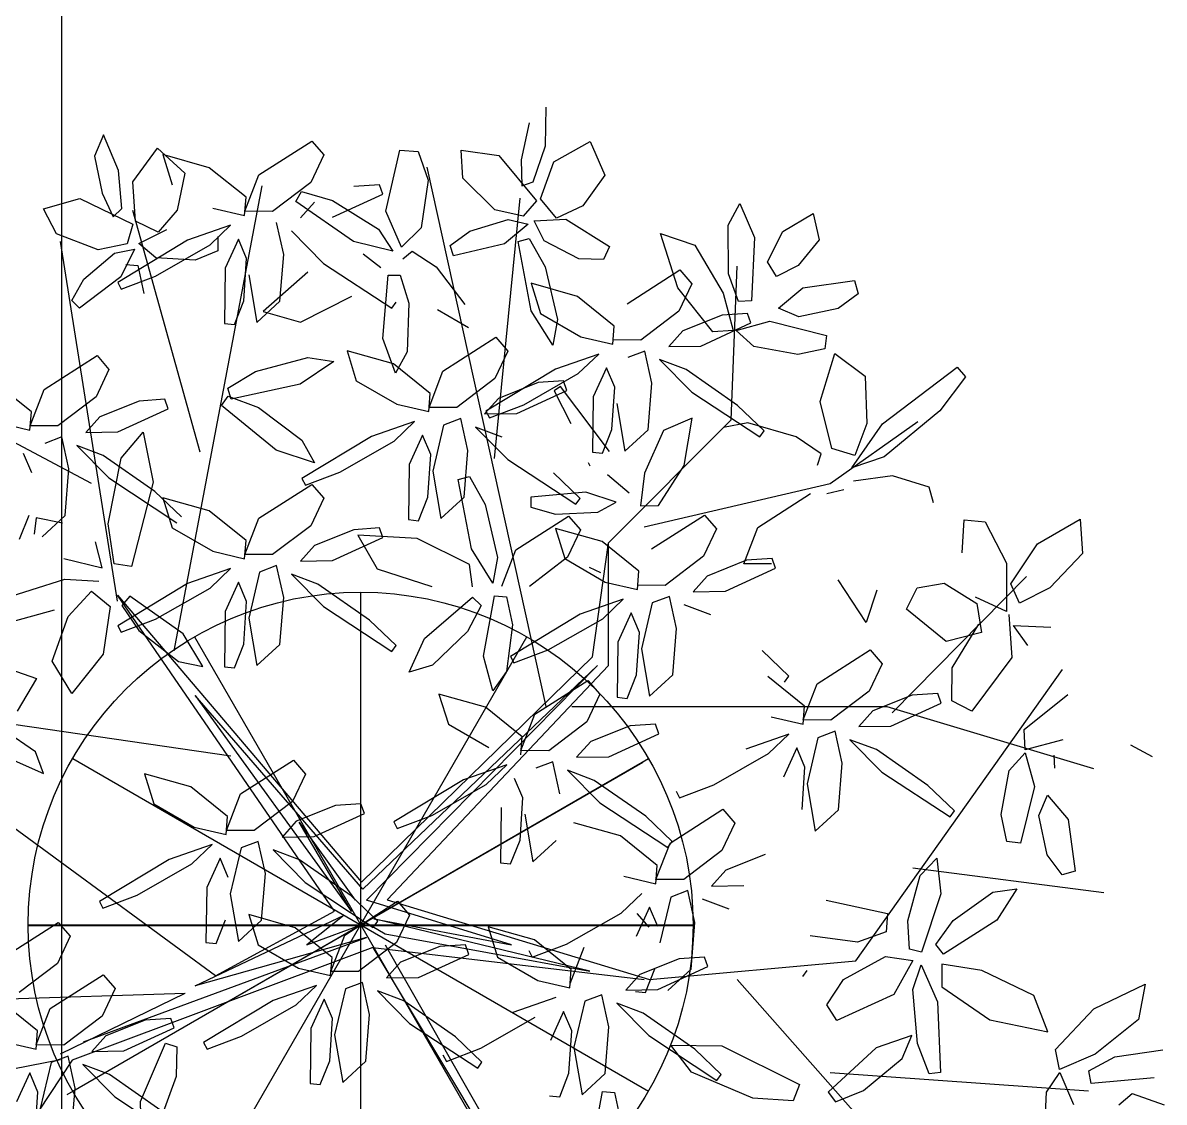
# Model space of a CAD drawing. Extents: x 8365 to 8547, y -347 to -272.
# Drawn here: x 8490.463 to 8491.492, y -317.444 to -316.47 of the extents above; entities that cross this region are included whole.
import ezdxf

# ---------------------------------------------------------------- set-up
doc = ezdxf.new("R2010")
doc.units = 0
doc.layers.get('0').update_dxf_attribs({"linetype": 'CONTINUOUS'})
doc.layers.add('1', color=7, linetype='CONTINUOUS')

msp = doc.modelspace()

# ---------------------------------------------------------------- linework, layer by layer
at = {"color": 62}
for p, q in [((8490.9341, -316.581), (8490.9349, -316.5462)), ((8490.9196, -316.5603), (8490.9124, -316.5937)), ((8490.7233, -316.5769), (8490.7341, -316.5893)), ((8490.923, -316.6136), (8490.9341, -316.581)), ((8490.9418, -316.5957), (8490.9746, -316.5771)), ((8490.9746, -316.5771), (8490.9878, -316.6075)), ((8490.7341, -316.5893), (8490.7224, -316.6141)), ((8490.7902, -316.6402), (8490.8029, -316.585)), ((8490.8029, -316.585), (8490.8193, -316.5863)), ((8490.8193, -316.5863), (8490.8284, -316.6122)), ((8490.8596, -316.6104), (8490.8581, -316.5851)), ((8490.8581, -316.5851), (8490.8921, -316.5898)), ((8490.8921, -316.5898), (8490.9261, -316.6306)), ((8490.9124, -316.5937), (8490.9128, -316.6173)), ((8490.9296, -316.629), (8490.9418, -316.5957)), ((8490.8284, -316.6122), (8490.8221, -316.655)), ((8490.8884, -316.6389), (8490.8596, -316.6104)), ((8490.9878, -316.6075), (8490.9678, -316.6352)), ((8490.714, -316.6223), (8490.742, -316.6304)), ((8490.7843, -316.6162), (8490.7614, -316.6177)), ((8490.7874, -316.6248), (8490.7843, -316.6162)), ((8490.9128, -316.6173), (8490.923, -316.6136)), ((8490.761, -316.6675), (8490.7088, -316.6312)), ((8490.742, -316.6304), (8490.7834, -316.6564)), ((8490.7421, -316.6456), (8490.7874, -316.6248)), ((8490.9261, -316.6306), (8490.9142, -316.6446)), ((8490.9441, -316.6465), (8490.9296, -316.629)), ((8490.8042, -316.6724), (8490.7902, -316.6402)), ((8490.9142, -316.6446), (8490.8884, -316.6389)), ((8490.9678, -316.6352), (8490.9441, -316.6465)), ((8491.099, -316.6527), (8491.1096, -316.633)), ((8491.1096, -316.633), (8491.1229, -316.6638)), ((8491.1484, -316.6585), (8491.1756, -316.6421)), ((8491.1756, -316.6421), (8491.1811, -316.6659)), ((8490.8658, -316.658), (8490.9005, -316.6477)), ((8490.9185, -316.6519), (8490.8972, -316.6696)), ((8490.9005, -316.6477), (8490.9185, -316.6519)), ((8490.9241, -316.6488), (8490.9525, -316.6474)), ((8490.9329, -316.6668), (8490.9241, -316.6488)), ((8490.9525, -316.6474), (8490.9919, -316.6719)), ((8491.0994, -316.6966), (8491.099, -316.6527)), ((8490.705, -316.6579), (8490.734, -316.6872)), ((8490.7834, -316.6564), (8490.7965, -316.676)), ((8490.8221, -316.655), (8490.8042, -316.6724)), ((8490.8481, -316.6711), (8490.8658, -316.658)), ((8491.0537, -316.7093), (8491.0381, -316.6603)), ((8491.0381, -316.6603), (8491.069, -316.6708)), ((8491.1229, -316.6638), (8491.1201, -316.721)), ((8491.1344, -316.6857), (8491.1484, -316.6585)), ((8490.7965, -316.676), (8490.761, -316.6675)), ((8490.8513, -316.6803), (8490.8481, -316.6711)), ((8490.8972, -316.6696), (8490.8513, -316.6803)), ((8490.9095, -316.6675), (8490.9195, -316.6647)), ((8490.9214, -316.7299), (8490.9095, -316.6675)), ((8490.9195, -316.6647), (8490.9338, -316.6902)), ((8490.9644, -316.6832), (8490.9329, -316.6668)), ((8490.9919, -316.6719), (8490.9866, -316.6836)), ((8491.069, -316.6708), (8491.0945, -316.7139)), ((8491.1811, -316.6659), (8491.1621, -316.689)), ((8490.7857, -316.6913), (8490.7696, -316.6788)), ((8490.8056, -316.6832), (8490.814, -316.6761)), ((8490.814, -316.6761), (8490.8355, -316.6903)), ((8490.9866, -316.6836), (8490.9644, -316.6832)), ((8490.734, -316.6872), (8490.7954, -316.7276)), ((8490.8355, -316.6903), (8490.8613, -316.7241)), ((8490.9338, -316.6902), (8490.9451, -316.7377)), ((8491.0078, -316.7235), (8491.0555, -316.693)), ((8491.0555, -316.693), (8491.0663, -316.7055)), ((8491.1427, -316.699), (8491.1344, -316.6857)), ((8491.1621, -316.689), (8491.1427, -316.699)), ((8490.7874, -316.7548), (8490.7922, -316.6978)), ((8490.7922, -316.6978), (8490.8032, -316.6977)), ((8490.8032, -316.6977), (8490.8109, -316.7231)), ((8491.1085, -316.7216), (8491.0994, -316.6966)), ((8491.1663, -316.7091), (8491.2131, -316.7027)), ((8491.2131, -316.7027), (8491.2163, -316.7145)), ((8490.963, -316.717), (8490.9212, -316.7051)), ((8490.9212, -316.7051), (8490.9296, -316.7323)), ((8491.0663, -316.7055), (8491.0546, -316.7302)), ((8491.1445, -316.7276), (8491.1663, -316.7091)), ((8491.2163, -316.7145), (8491.1982, -316.7279)), ((8490.7131, -316.7401), (8490.7594, -316.7166)), ((8490.7954, -316.7276), (8490.7994, -316.7222)), ((8490.8109, -316.7231), (8490.8095, -316.767)), ((8491.1201, -316.721), (8491.1085, -316.7216)), ((8490.8647, -316.7454), (8490.8367, -316.729)), ((8490.9407, -316.7609), (8490.9214, -316.7299)), ((8490.9296, -316.7323), (8490.9661, -316.7534)), ((8490.9451, -316.7377), (8490.9407, -316.7609)), ((8490.7988, -316.7862), (8490.7874, -316.7548)), ((8490.8417, -316.7843), (8490.8894, -316.7538)), ((8490.8894, -316.7538), (8490.9002, -316.7663)), ((8490.7969, -316.7778), (8490.7551, -316.7659)), ((8490.7551, -316.7659), (8490.7635, -316.7931)), ((8490.9002, -316.7663), (8490.8885, -316.7911)), ((8490.7432, -316.7758), (8490.7127, -316.796)), ((8490.7198, -316.7721), (8490.7432, -316.7758)), ((8490.8095, -316.767), (8490.7988, -316.7862)), ((8490.9822, -316.7689), (8490.9433, -316.7825)), ((8490.9638, -316.7866), (8490.9822, -316.7689)), ((8490.8302, -316.8045), (8490.7969, -316.7778)), ((8490.8291, -316.8171), (8490.8417, -316.7843)), ((8490.9433, -316.7825), (8490.8804, -316.8205)), ((8490.9146, -316.8147), (8490.9638, -316.7866)), ((8490.7635, -316.7931), (8490.8, -316.8142)), ((8490.8885, -316.7911), (8490.8541, -316.8172)), ((8490.9275, -316.7947), (8490.8919, -316.8089)), ((8490.9504, -316.7931), (8490.9275, -316.7947)), ((8490.9535, -316.8018), (8490.9504, -316.7931)), ((8490.8288, -316.8209), (8490.8302, -316.8045)), ((8490.9082, -316.8226), (8490.9535, -316.8018)), ((8490.9476, -316.7983), (8490.9421, -316.8021)), ((8490.9421, -316.8021), (8490.9571, -316.8317)), ((8490.9773, -316.8076), (8490.9766, -316.8575)), ((8490.8, -316.8142), (8490.8288, -316.8209)), ((8490.8541, -316.8172), (8490.8291, -316.8171)), ((8490.8919, -316.8089), (8490.8793, -316.823)), ((8490.8836, -316.8264), (8490.9146, -316.8147)), ((8490.8577, -316.8271), (8490.8423, -316.833)), ((8490.8641, -316.856), (8490.8577, -316.8271)), ((8490.8793, -316.823), (8490.9082, -316.8226)), ((8490.8804, -316.8205), (8490.8836, -316.8264)), ((8490.8161, -316.8297), (8490.7772, -316.8433)), ((8490.7977, -316.8474), (8490.8161, -316.8297)), ((8490.8423, -316.833), (8490.8325, -316.8745)), ((8490.895, -316.8438), (8490.8711, -316.8348)), ((8490.8711, -316.8348), (8490.9001, -316.8641)), ((8490.7772, -316.8433), (8490.7143, -316.8813)), ((8490.7485, -316.8755), (8490.7977, -316.8474)), ((8490.8232, -316.8421), (8490.8112, -316.8685)), ((8490.8306, -316.8596), (8490.8232, -316.8421)), ((8490.8607, -316.898), (8490.8641, -316.856)), ((8490.9766, -316.8575), (8490.9857, -316.8584)), ((8490.8112, -316.8685), (8490.8105, -316.9183)), ((8490.8281, -316.8979), (8490.8306, -316.8596)), ((8490.9001, -316.8641), (8490.9615, -316.9045)), ((8490.7175, -316.8872), (8490.7485, -316.8755)), ((8490.8325, -316.8745), (8490.8398, -316.9173)), ((8490.8555, -316.8822), (8490.8655, -316.8794)), ((8490.8655, -316.8794), (8490.8797, -316.9048)), ((8490.9655, -316.8991), (8490.9415, -316.8762)), ((8490.7233, -316.8865), (8490.7341, -316.899)), ((8490.8673, -316.9446), (8490.8555, -316.8822)), ((8490.7341, -316.899), (8490.7224, -316.9238)), ((8490.8196, -316.9193), (8490.8281, -316.8979)), ((8490.8398, -316.9173), (8490.8607, -316.898)), ((8490.9707, -316.8934), (8490.921, -316.8979)), ((8490.921, -316.8979), (8490.921, -316.9071)), ((8490.9615, -316.9045), (8490.9655, -316.8991)), ((8490.8797, -316.9048), (8490.891, -316.9524)), ((8490.921, -316.9071), (8490.9432, -316.9133)), ((8490.8105, -316.9183), (8490.8196, -316.9193)), ((8490.9073, -316.9456), (8490.955, -316.9151)), ((8490.9432, -316.9133), (8490.9815, -316.9117)), ((8490.955, -316.9151), (8490.9658, -316.9276)), ((8490.7614, -316.9274), (8490.7258, -316.9416)), ((8490.7843, -316.9258), (8490.7614, -316.9274)), ((8490.7874, -316.9345), (8490.7843, -316.9258)), ((8490.9852, -316.9381), (8490.9433, -316.9263)), ((8490.9433, -316.9263), (8490.9518, -316.9535)), ((8490.9658, -316.9276), (8490.9541, -316.9523)), ((8490.7421, -316.9553), (8490.7874, -316.9345)), ((8490.8184, -316.9354), (8490.7649, -316.9323)), ((8490.7649, -316.9323), (8490.7822, -316.9628)), ((8490.8655, -316.9587), (8490.8184, -316.9354)), ((8490.8867, -316.9756), (8490.8673, -316.9446)), ((8490.8947, -316.9783), (8490.9073, -316.9456)), ((8490.7132, -316.9558), (8490.7421, -316.9553)), ((8490.8682, -316.9789), (8490.8655, -316.9587)), ((8490.891, -316.9524), (8490.8867, -316.9756)), ((8490.9541, -316.9523), (8490.9197, -316.9785)), ((8490.7822, -316.9628), (8490.8317, -316.9785)), ((8490.8249, -317.0254), (8490.8683, -316.9881)), ((8490.8683, -316.9881), (8490.8762, -316.9957)), ((8490.8782, -317.0415), (8490.8881, -316.987)), ((8490.8881, -316.987), (8490.8991, -316.9879)), ((8490.8991, -316.9879), (8490.9044, -317.0131)), ((8490.6451, -317.0012), (8490.6444, -317.051)), ((8490.734, -316.9968), (8490.7954, -317.0372)), ((8490.8762, -316.9957), (8490.8639, -317.0192)), ((8490.9655, -317.0036), (8490.9025, -317.0417)), ((8490.6664, -317.0072), (8490.6737, -317.05)), ((8490.9044, -317.0131), (8490.8991, -317.0553)), ((8490.9367, -317.0358), (8490.986, -317.0078)), ((8490.8639, -317.0192), (8490.8322, -317.0496)), ((8490.6535, -317.052), (8490.662, -317.0306)), ((8490.6737, -317.05), (8490.6946, -317.0308)), ((8490.7954, -317.0372), (8490.7994, -317.0318)), ((8490.8111, -317.0558), (8490.8249, -317.0254)), ((8490.8867, -317.0728), (8490.8782, -317.0415)), ((8490.9025, -317.0417), (8490.9057, -317.0476)), ((8490.9057, -317.0476), (8490.9367, -317.0358)), ((8490.6444, -317.051), (8490.6535, -317.052)), ((8490.8322, -317.0496), (8490.8111, -317.0558)), ((8490.8991, -317.0553), (8490.8867, -317.0728)), ((8490.9247, -317.0939), (8490.9725, -317.0634)), ((8490.9725, -317.0634), (8490.9833, -317.0759)), ((8490.88, -317.0874), (8490.8381, -317.0756)), ((8490.8381, -317.0756), (8490.8466, -317.1028)), ((8490.9833, -317.0759), (8490.9716, -317.1007)), ((8490.9132, -317.1141), (8490.88, -317.0874)), ((8490.9121, -317.1267), (8490.9247, -317.0939)), ((8490.8466, -317.1028), (8490.883, -317.1239)), ((8490.9716, -317.1007), (8490.9371, -317.1269)), ((8490.9119, -317.1306), (8490.9132, -317.1141)), ((8490.9371, -317.1269), (8490.9121, -317.1267)), ((8490.975, -317.1185), (8490.9623, -317.1327)), ((8490.659, -317.1658), (8490.7067, -317.1353)), ((8490.7067, -317.1353), (8490.7175, -317.1478)), ((8490.9408, -317.1368), (8490.9254, -317.1426)), ((8490.9471, -317.1657), (8490.9408, -317.1368)), ((8490.7175, -317.1478), (8490.7058, -317.1726)), ((8490.8992, -317.1394), (8490.8603, -317.1529)), ((8490.8808, -317.1571), (8490.8992, -317.1394)), ((8490.9781, -317.1535), (8490.9542, -317.1444)), ((8490.9542, -317.1444), (8490.9832, -317.1737)), ((8490.8603, -317.1529), (8490.7973, -317.191)), ((8490.8315, -317.1851), (8490.8808, -317.1571)), ((8490.9137, -317.1693), (8490.9063, -317.1518)), ((8490.6474, -317.186), (8490.6142, -317.1593)), ((8490.6464, -317.1986), (8490.659, -317.1658)), ((8490.7058, -317.1726), (8490.6714, -317.1988)), ((8490.7448, -317.1762), (8490.7092, -317.1904)), ((8490.7677, -317.1746), (8490.7448, -317.1762)), ((8490.7708, -317.1833), (8490.7677, -317.1746)), ((8490.6461, -317.2024), (8490.6474, -317.186)), ((8490.7255, -317.2041), (8490.7708, -317.1833)), ((8490.8005, -317.1969), (8490.8315, -317.1851)), ((8490.6173, -317.1957), (8490.6461, -317.2024)), ((8490.6714, -317.1988), (8490.6464, -317.1986)), ((8490.7092, -317.1904), (8490.6965, -317.2046)), ((8490.7973, -317.191), (8490.8005, -317.1969)), ((8490.675, -317.2086), (8490.6596, -317.2145)), ((8490.6814, -317.2376), (8490.675, -317.2086)), ((8490.6965, -317.2046), (8490.7255, -317.2041)), ((8490.6334, -317.2113), (8490.5945, -317.2248)), ((8490.615, -317.2289), (8490.6334, -317.2113)), ((8490.6596, -317.2145), (8490.6498, -317.256)), ((8490.7123, -317.2253), (8490.6884, -317.2163)), ((8490.6884, -317.2163), (8490.7174, -317.2456)), ((8490.6405, -317.2236), (8490.6285, -317.25)), ((8490.6479, -317.2412), (8490.6405, -317.2236)), ((8490.7588, -317.2577), (8490.7123, -317.2253)), ((8490.678, -317.2796), (8490.6814, -317.2376)), ((8490.6285, -317.25), (8490.6278, -317.2998)), ((8490.7174, -317.2456), (8490.7788, -317.2861)), ((8490.6498, -317.256), (8490.6571, -317.2989)), ((8490.7828, -317.2806), (8490.7588, -317.2577)), ((8490.7531, -317.293), (8490.8008, -317.2625)), ((8490.8008, -317.2625), (8490.8116, -317.275)), ((8490.6369, -317.3008), (8490.6454, -317.2794)), ((8490.6571, -317.2989), (8490.678, -317.2796)), ((8490.7083, -317.2865), (8490.6665, -317.2746)), ((8490.6665, -317.2746), (8490.6749, -317.3018)), ((8490.7788, -317.2861), (8490.7828, -317.2806)), ((8490.8116, -317.275), (8490.7999, -317.2997)), ((8490.7416, -317.3132), (8490.7083, -317.2865)), ((8490.6278, -317.2998), (8490.6369, -317.3008)), ((8490.6749, -317.3018), (8490.7114, -317.3229)), ((8490.7405, -317.3258), (8490.7531, -317.293)), ((8490.7999, -317.2997), (8490.7655, -317.3259)), ((8490.8619, -317.3018), (8490.8389, -317.3034)), ((8490.8649, -317.3105), (8490.8619, -317.3018)), ((8490.8389, -317.3034), (8490.8033, -317.3176)), ((8490.8196, -317.3313), (8490.8649, -317.3105)), ((8490.7114, -317.3229), (8490.7402, -317.3296)), ((8490.7402, -317.3296), (8490.7416, -317.3132)), ((8490.8033, -317.3176), (8490.7907, -317.3317)), ((8490.535, -317.3289), (8490.5458, -317.3413)), ((8490.7655, -317.3259), (8490.7405, -317.3258)), ((8490.7907, -317.3317), (8490.8196, -317.3313)), ((8490.5458, -317.3413), (8490.5342, -317.3661)), ((8490.7275, -317.3384), (8490.6886, -317.352)), ((8490.7091, -317.3561), (8490.7275, -317.3384)), ((8490.7537, -317.3417), (8490.7439, -317.3832)), ((8490.7691, -317.3358), (8490.7537, -317.3417)), ((8490.7755, -317.3647), (8490.7691, -317.3358)), ((8490.8064, -317.3525), (8490.7826, -317.3435)), ((8490.7826, -317.3435), (8490.8115, -317.3728)), ((8490.6886, -317.352), (8490.6257, -317.39)), ((8490.7346, -317.3508), (8490.7226, -317.3772)), ((8490.742, -317.3683), (8490.7346, -317.3508)), ((8490.853, -317.3849), (8490.8064, -317.3525)), ((8490.6599, -317.3842), (8490.7091, -317.3561)), ((8490.5731, -317.3697), (8490.5375, -317.3839)), ((8490.5961, -317.3682), (8490.5731, -317.3697)), ((8490.5991, -317.3768), (8490.5961, -317.3682)), ((8490.7395, -317.4065), (8490.742, -317.3683)), ((8490.7721, -317.4067), (8490.7755, -317.3647)), ((8490.5538, -317.3976), (8490.5991, -317.3768)), ((8490.6289, -317.3959), (8490.6599, -317.3842)), ((8490.7226, -317.3772), (8490.7219, -317.427)), ((8490.7439, -317.3832), (8490.7512, -317.426)), ((8490.5687, -317.4432), (8490.5912, -317.3906)), ((8490.5912, -317.3906), (8490.6016, -317.394)), ((8490.6016, -317.394), (8490.6009, -317.4205)), ((8490.6257, -317.39), (8490.6289, -317.3959)), ((8490.5249, -317.3981), (8490.5538, -317.3976)), ((8490.8416, -317.4011), (8490.8448, -317.407)), ((8490.5168, -317.4098), (8490.5457, -317.4391)), ((8490.731, -317.428), (8490.7395, -317.4065)), ((8490.7512, -317.426), (8490.7721, -317.4067)), ((8490.5872, -317.4512), (8490.5407, -317.4189)), ((8490.6009, -317.4205), (8490.5858, -317.4617)), ((8490.7219, -317.427), (8490.731, -317.428)), ((8490.5457, -317.4391), (8490.6072, -317.4796)), ((8490.5696, -317.4766), (8490.5687, -317.4432))]:
    msp.add_line(p, q, dxfattribs=at)
at = {"color": 60}
for p, q in [((8490.5354, -316.5712), (8490.5272, -316.5903)), ((8490.5489, -316.6033), (8490.5354, -316.5712)), ((8490.6756, -316.6074), (8490.7233, -316.5769)), ((8490.5272, -316.5903), (8490.5342, -316.6237)), ((8490.5618, -316.6136), (8490.5842, -316.5833)), ((8490.5842, -316.5833), (8490.6086, -316.6057)), ((8490.6308, -316.6009), (8490.589, -316.589)), ((8490.589, -316.589), (8490.5974, -316.6162)), ((8490.6641, -316.6275), (8490.6308, -316.6009)), ((8490.552, -316.6376), (8490.5489, -316.6033)), ((8490.6086, -316.6057), (8490.6017, -316.6391)), ((8490.663, -316.6401), (8490.6756, -316.6074)), ((8490.5642, -316.649), (8490.5618, -316.6136)), ((8490.7224, -316.6141), (8490.688, -316.6403)), ((8490.7088, -316.6312), (8490.714, -316.6223)), ((8490.4811, -316.6379), (8490.514, -316.6285)), ((8490.514, -316.6285), (8490.5617, -316.6519)), ((8490.5342, -316.6237), (8490.5442, -316.6451)), ((8490.6627, -316.644), (8490.6641, -316.6275)), ((8490.7258, -316.6319), (8490.7132, -316.6461)), ((8490.4928, -316.6605), (8490.4811, -316.6379)), ((8490.5442, -316.6451), (8490.552, -316.6376)), ((8490.6017, -316.6391), (8490.5846, -316.6591)), ((8490.6339, -316.6373), (8490.6627, -316.644)), ((8490.688, -316.6403), (8490.663, -316.6401)), ((8490.5617, -316.6519), (8490.5566, -316.6695)), ((8490.5846, -316.6591), (8490.5642, -316.649)), ((8490.65, -316.6528), (8490.6111, -316.6663)), ((8490.6316, -316.6705), (8490.65, -316.6528)), ((8490.698, -316.6791), (8490.6916, -316.6502)), ((8490.5306, -316.6748), (8490.4928, -316.6605)), ((8490.5672, -316.6693), (8490.5926, -316.6565)), ((8490.6386, -316.6629), (8490.6386, -316.6757)), ((8490.5566, -316.6695), (8490.5306, -316.6748)), ((8490.6111, -316.6663), (8490.5482, -316.7044)), ((8490.5826, -316.6822), (8490.5672, -316.6693)), ((8490.5824, -316.6986), (8490.6316, -316.6705)), ((8490.6571, -316.6652), (8490.6451, -316.6915)), ((8490.6645, -316.6827), (8490.6571, -316.6652)), ((8490.5177, -316.7014), (8490.5452, -316.678)), ((8490.5452, -316.678), (8490.5634, -316.6744)), ((8490.5634, -316.6744), (8490.5511, -316.6992)), ((8490.618, -316.6843), (8490.5826, -316.6822)), ((8490.6386, -316.6757), (8490.618, -316.6843)), ((8490.662, -316.7209), (8490.6645, -316.6827)), ((8490.6946, -316.7211), (8490.698, -316.6791)), ((8490.5554, -316.6882), (8490.5664, -316.6891)), ((8490.5664, -316.6891), (8490.5718, -316.7142)), ((8490.6451, -316.6915), (8490.6444, -316.7414)), ((8490.5069, -316.7205), (8490.5177, -316.7014)), ((8490.5511, -316.6992), (8490.5136, -316.7277)), ((8490.5482, -316.7044), (8490.5514, -316.7103)), ((8490.5514, -316.7103), (8490.5824, -316.6986)), ((8490.6664, -316.6976), (8490.6737, -316.7404)), ((8490.7196, -316.6952), (8490.6793, -316.7305)), ((8490.5136, -316.7277), (8490.5069, -316.7205)), ((8490.6535, -316.7423), (8490.662, -316.7209)), ((8490.6737, -316.7404), (8490.6946, -316.7211)), ((8490.6793, -316.7305), (8490.7131, -316.7401)), ((8490.6444, -316.7414), (8490.6535, -316.7423)), ((8490.4818, -316.8009), (8490.5295, -316.7704)), ((8490.5295, -316.7704), (8490.5403, -316.7829)), ((8490.6726, -316.7847), (8490.7198, -316.7721)), ((8490.5403, -316.7829), (8490.5286, -316.8076)), ((8490.6476, -316.7997), (8490.6726, -316.7847)), ((8490.4703, -316.8211), (8490.437, -316.7944)), ((8490.7127, -316.796), (8490.6506, -316.8096)), ((8490.4692, -316.8336), (8490.4818, -316.8009)), ((8490.5286, -316.8076), (8490.4942, -316.8338)), ((8490.6419, -316.8154), (8490.6478, -316.8068)), ((8490.6506, -316.8096), (8490.6476, -316.7997)), ((8490.6478, -316.8068), (8490.6751, -316.8172)), ((8490.5676, -316.8113), (8490.532, -316.8255)), ((8490.5906, -316.8097), (8490.5676, -316.8113)), ((8490.5936, -316.8184), (8490.5906, -316.8097)), ((8490.6911, -316.8557), (8490.6419, -316.8154)), ((8490.6751, -316.8172), (8490.7142, -316.8465)), ((8490.4689, -316.8375), (8490.4703, -316.8211)), ((8490.532, -316.8255), (8490.5194, -316.8396)), ((8490.5483, -316.8392), (8490.5936, -316.8184)), ((8490.4401, -316.8308), (8490.4689, -316.8375)), ((8490.4942, -316.8338), (8490.4692, -316.8336)), ((8490.4978, -316.8437), (8490.4824, -316.8496)), ((8490.5042, -316.8726), (8490.4978, -316.8437)), ((8490.5194, -316.8396), (8490.5483, -316.8392)), ((8490.5514, -316.8629), (8490.5711, -316.8395)), ((8490.5711, -316.8395), (8490.5803, -316.8846)), ((8490.7142, -316.8465), (8490.7258, -316.8671)), ((8490.4707, -316.8762), (8490.4633, -316.8587)), ((8490.5351, -316.8604), (8490.5113, -316.8514)), ((8490.5113, -316.8514), (8490.5402, -316.8807)), ((8490.7258, -316.8671), (8490.6911, -316.8557)), ((8490.5817, -316.8928), (8490.5351, -316.8604)), ((8490.5397, -316.922), (8490.5514, -316.8629)), ((8490.9727, -316.8669), (8490.9743, -316.8699)), ((8490.5008, -316.9146), (8490.5042, -316.8726)), ((8490.5402, -316.8807), (8490.6016, -316.9211)), ((8490.5803, -316.8846), (8490.5607, -316.9605)), ((8490.6756, -316.917), (8490.7233, -316.8865)), ((8490.7143, -316.8813), (8490.7175, -316.8872)), ((8490.6056, -316.9157), (8490.5817, -316.8928)), ((8490.6308, -316.9105), (8490.589, -316.8987)), ((8490.589, -316.8987), (8490.5974, -316.9258)), ((8490.6641, -316.9372), (8490.6308, -316.9105)), ((8490.4597, -316.9358), (8490.4682, -316.9144)), ((8490.4746, -316.9168), (8490.4729, -316.9313)), ((8490.4984, -316.9214), (8490.4746, -316.9168)), ((8490.4799, -316.9339), (8490.5008, -316.9146)), ((8490.663, -316.9498), (8490.6756, -316.917)), ((8490.545, -316.9581), (8490.5397, -316.922)), ((8490.5974, -316.9258), (8490.6339, -316.9469)), ((8490.7224, -316.9238), (8490.688, -316.9499)), ((8490.5342, -316.9619), (8490.5281, -316.9384)), ((8490.6627, -316.9536), (8490.6641, -316.9372)), ((8490.7258, -316.9416), (8490.7132, -316.9558)), ((8490.6339, -316.9469), (8490.6627, -316.9536)), ((8490.688, -316.9499), (8490.663, -316.9498)), ((8490.4997, -316.9534), (8490.5342, -316.9619)), ((8490.5607, -316.9605), (8490.545, -316.9581)), ((8490.65, -316.9624), (8490.6111, -316.976)), ((8490.6316, -316.9801), (8490.65, -316.9624)), ((8490.6916, -316.9598), (8490.6762, -316.9657)), ((8490.698, -316.9887), (8490.6916, -316.9598)), ((8490.984, -316.9664), (8490.9739, -316.9615)), ((8490.4382, -316.9917), (8490.5004, -316.9721)), ((8490.5004, -316.9721), (8490.531, -316.9737)), ((8490.6762, -316.9657), (8490.6664, -317.0072)), ((8490.7289, -316.9765), (8490.705, -316.9675)), ((8490.705, -316.9675), (8490.734, -316.9968)), ((8490.5036, -317.0058), (8490.5245, -316.9828)), ((8490.5245, -316.9828), (8490.5414, -316.9966)), ((8490.6111, -316.976), (8490.5482, -317.014)), ((8490.5824, -317.0082), (8490.6316, -316.9801)), ((8490.6571, -316.9748), (8490.6451, -317.0012)), ((8490.6645, -316.9923), (8490.6571, -316.9748)), ((8490.7754, -317.0089), (8490.7289, -316.9765)), ((8490.559, -316.9873), (8490.5519, -316.9957)), ((8490.6073, -317.0212), (8490.559, -316.9873)), ((8490.662, -317.0306), (8490.6645, -316.9923)), ((8490.6946, -317.0308), (8490.698, -316.9887)), ((8490.4907, -317), (8490.409, -317.0225)), ((8490.5414, -316.9966), (8490.5352, -317.0398)), ((8490.5519, -316.9957), (8490.5672, -317.0183)), ((8490.489, -317.046), (8490.5036, -317.0058)), ((8490.5514, -317.0199), (8490.5824, -317.0082)), ((8490.7994, -317.0318), (8490.7754, -317.0089)), ((8490.5482, -317.014), (8490.5514, -317.0199)), ((8490.5672, -317.0183), (8490.6029, -317.0463)), ((8490.625, -317.0507), (8490.6073, -317.0212)), ((8490.5352, -317.0398), (8490.5068, -317.075)), ((8490.4508, -317.0533), (8490.4748, -317.0616)), ((8490.5068, -317.075), (8490.489, -317.046)), ((8490.6029, -317.0463), (8490.625, -317.0507)), ((8490.4748, -317.0616), (8490.4574, -317.0911)), ((8490.4741, -317.1279), (8490.446, -317.1084)), ((8490.4494, -317.1333), (8490.4813, -317.1474)), ((8490.4813, -317.1474), (8490.4741, -317.1279)), ((8490.6142, -317.1593), (8490.5724, -317.1475)), ((8490.5724, -317.1475), (8490.5808, -317.1746)), ((8490.5808, -317.1746), (8490.6173, -317.1957)), ((8490.5945, -317.2248), (8490.5316, -317.2629)), ((8490.5658, -317.257), (8490.615, -317.2289)), ((8490.5348, -317.2688), (8490.5658, -317.257)), ((8490.5316, -317.2629), (8490.5348, -317.2688)), ((8490.4468, -317.3121), (8490.4945, -317.2816)), ((8490.4945, -317.2816), (8490.5053, -317.2941)), ((8490.5053, -317.2941), (8490.4937, -317.3188)), ((8490.4937, -317.3188), (8490.4592, -317.345)), ((8490.4873, -317.3593), (8490.535, -317.3289)), ((8490.4758, -317.3795), (8490.4426, -317.3528)), ((8490.4747, -317.3921), (8490.4873, -317.3593)), ((8490.5342, -317.3661), (8490.4997, -317.3923)), ((8490.4745, -317.396), (8490.4758, -317.3795)), ((8490.5375, -317.3839), (8490.5249, -317.3981)), ((8490.4456, -317.3893), (8490.4745, -317.396)), ((8490.4997, -317.3923), (8490.4747, -317.3921)), ((8490.5034, -317.4022), (8490.488, -317.408)), ((8490.5097, -317.4311), (8490.5034, -317.4022)), ((8490.488, -317.408), (8490.4782, -317.4495)), ((8490.5407, -317.4189), (8490.5168, -317.4098)), ((8490.4689, -317.4172), (8490.4569, -317.4435)), ((8490.4762, -317.4347), (8490.4689, -317.4172)), ((8490.4737, -317.4729), (8490.4762, -317.4347)), ((8490.5064, -317.4731), (8490.5097, -317.4311))]:
    msp.add_line(p, q, dxfattribs=at)
at = {"color": 44}
for p, q in [((8490.9347, -317.0869), (8490.8275, -316.6003)), ((8490.5992, -317.0366), (8490.6784, -316.6171)), ((8490.8881, -316.8632), (8490.9114, -316.6283)), ((8490.6225, -316.8576), (8490.5619, -316.6395)), ((8490.5479, -316.9918), (8490.4966, -316.6675)), ((8491.1019, -316.8282), (8491.1072, -316.6898)), ((8490.5246, -316.8856), (8490.3242, -316.7793)), ((8490.9911, -316.9391), (8491.1019, -316.8282)), ((8491.0233, -316.9247), (8491.1911, -316.8856)), ((8490.9767, -317.0422), (8490.9911, -316.9391)), ((8490.9911, -317.05), (8490.9911, -316.9391)), ((8491.247, -317.0925), (8491.3682, -316.9695)), ((8490.7437, -317.2715), (8490.5479, -316.9863)), ((8490.5479, -316.9863), (8490.7682, -317.2453)), ((8490.7682, -317.2453), (8490.9767, -317.0422)), ((8490.981, -317.05), (8490.7693, -317.2516)), ((8490.7726, -317.2617), (8490.981, -317.05)), ((8490.7914, -317.2612), (8490.9911, -317.05)), ((8491.2144, -317.3162), (8491.4008, -317.0534)), ((8490.6504, -317.1317), (8490.1517, -317.059)), ((8490.7693, -317.2516), (8490.618, -317.077)), ((8490.618, -317.077), (8490.7591, -317.2717)), ((8490.958, -317.0869), (8491.2423, -317.0869)), ((8491.2423, -317.0869), (8491.4288, -317.1429)), ((8490.6365, -317.3297), (8490.3661, -317.1317)), ((8490.7591, -317.2717), (8490.712, -317.1911)), ((8490.712, -317.1911), (8490.7625, -317.2617)), ((8491.2657, -317.2323), (8491.4381, -317.2547)), ((8490.9036, -317.302), (8490.7726, -317.2617)), ((8490.7914, -317.2612), (8491.028, -317.333)), ((8490.618, -317.339), (8490.7525, -317.2751)), ((8490.6365, -317.3297), (8490.7437, -317.2715)), ((8490.7525, -317.2751), (8490.7188, -317.302)), ((8490.7792, -317.2785), (8490.9036, -317.302)), ((8490.9742, -317.3256), (8490.7792, -317.2785)), ((8490.7188, -317.302), (8490.7726, -317.2819)), ((8490.7726, -317.2819), (8490.7894, -317.292)), ((8490.7894, -317.292), (8490.9742, -317.3256)), ((8490.5172, -317.3894), (8490.7726, -317.2953)), ((8490.7726, -317.2953), (8490.618, -317.339)), ((8490.7894, -317.302), (8490.897, -317.4902)), ((8490.7783, -317.3042), (8490.507, -317.4058)), ((8490.7783, -317.3042), (8490.8928, -317.4952)), ((8490.7783, -317.3042), (8491.0233, -317.333)), ((8491.028, -317.333), (8491.2144, -317.3162)), ((8491.1072, -317.333), (8491.3495, -317.6071)), ((8490.1098, -317.361), (8490.6089, -317.3456)), ((8490.4966, -317.4001), (8490.6089, -317.3456)), ((8490.4966, -317.4057), (8490.1471, -317.4728)), ((8490.507, -317.4058), (8490.2962, -317.7245)), ((8491.1911, -317.4169), (8491.4241, -317.4337))]:
    msp.add_line(p, q, dxfattribs=at)
at = {"color": 64}
for p, q in [((8491.0853, -316.7488), (8491.0537, -316.7093)), ((8491.0945, -316.7139), (8491.1036, -316.7477)), ((8490.9963, -316.7437), (8490.963, -316.717)), ((8491.0546, -316.7302), (8491.0202, -316.7564)), ((8491.0936, -316.7339), (8491.058, -316.748)), ((8491.1166, -316.7323), (8491.0936, -316.7339)), ((8491.1196, -316.7409), (8491.1166, -316.7323)), ((8491.1629, -316.7353), (8491.1445, -316.7276)), ((8491.1982, -316.7279), (8491.1629, -316.7353)), ((8490.9949, -316.7601), (8490.9963, -316.7437)), ((8491.0743, -316.7617), (8491.1196, -316.7409)), ((8491.1064, -316.7477), (8491.1367, -316.7393)), ((8491.1367, -316.7393), (8491.1879, -316.7521)), ((8490.9661, -316.7534), (8490.9949, -316.7601)), ((8491.0202, -316.7564), (8490.9952, -316.7562)), ((8491.058, -316.748), (8491.0454, -316.7622)), ((8491.1036, -316.7477), (8491.0853, -316.7488)), ((8491.1222, -316.7621), (8491.1064, -316.7477)), ((8491.1879, -316.7521), (8491.1863, -316.7643)), ((8491.0238, -316.7663), (8491.0084, -316.7722)), ((8491.0302, -316.7952), (8491.0238, -316.7663)), ((8491.0454, -316.7622), (8491.0743, -316.7617)), ((8491.162, -316.7694), (8491.1222, -316.7621)), ((8491.1863, -316.7643), (8491.162, -316.7694)), ((8491.0611, -316.783), (8491.0372, -316.774)), ((8491.0372, -316.774), (8491.0662, -316.8033)), ((8491.1821, -316.8118), (8491.1953, -316.7685)), ((8491.1953, -316.7685), (8491.2226, -316.7888)), ((8490.9893, -316.7813), (8490.9773, -316.8076)), ((8490.9967, -316.7988), (8490.9893, -316.7813)), ((8491.1076, -316.8154), (8491.0611, -316.783)), ((8491.2382, -316.832), (8491.3056, -316.7807)), ((8491.3056, -316.7807), (8491.3133, -316.7894)), ((8491.0268, -316.8372), (8491.0302, -316.7952)), ((8491.2226, -316.7888), (8491.2242, -316.8315)), ((8491.3133, -316.7894), (8491.29, -316.8201)), ((8490.9921, -316.8569), (8490.9476, -316.7983)), ((8490.9942, -316.837), (8490.9967, -316.7988)), ((8491.0662, -316.8033), (8491.1276, -316.8437)), ((8490.9986, -316.8137), (8491.0059, -316.8565)), ((8491.1316, -316.8383), (8491.1076, -316.8154)), ((8491.1925, -316.8542), (8491.1821, -316.8118)), ((8491.0667, -316.8268), (8491.0406, -316.838)), ((8491.0593, -316.8696), (8491.0667, -316.8268)), ((8491.29, -316.8201), (8491.2397, -316.8616)), ((8490.9857, -316.8584), (8490.9942, -316.837)), ((8491.0059, -316.8565), (8491.0268, -316.8372)), ((8491.0406, -316.838), (8491.0234, -316.8765)), ((8491.1169, -316.831), (8491.0948, -316.8352)), ((8491.1605, -316.8436), (8491.1169, -316.831)), ((8491.1276, -316.8437), (8491.1316, -316.8383)), ((8491.1911, -316.8856), (8491.2703, -316.8297)), ((8491.2107, -316.8716), (8491.2382, -316.832)), ((8491.2242, -316.8315), (8491.2133, -316.8606)), ((8491.1831, -316.8589), (8491.1605, -316.8436)), ((8491.1796, -316.8693), (8491.1831, -316.8589)), ((8491.2133, -316.8606), (8491.1925, -316.8542)), ((8491.0363, -316.9055), (8491.0593, -316.8696)), ((8491.2397, -316.8616), (8491.2107, -316.8716)), ((8490.9902, -316.8777), (8491.0097, -316.8942)), ((8491.0234, -316.8765), (8491.0198, -316.9059)), ((8491.2473, -316.8787), (8491.2121, -316.8836)), ((8491.2804, -316.8891), (8491.2473, -316.8787)), ((8491.2843, -316.9032), (8491.2804, -316.8891)), ((8490.9981, -316.9026), (8490.9707, -316.8934)), ((8491.1257, -316.9253), (8491.1734, -316.8948)), ((8491.1881, -316.8948), (8491.2035, -316.8912)), ((8490.9815, -316.9117), (8490.9981, -316.9026)), ((8491.0198, -316.9059), (8491.0363, -316.9055)), ((8491.0299, -316.9446), (8491.0777, -316.9142)), ((8491.0777, -316.9142), (8491.0885, -316.9266)), ((8491.3102, -316.9483), (8491.3119, -316.9186)), ((8491.3119, -316.9186), (8491.3309, -316.9202)), ((8491.3309, -316.9202), (8491.3503, -316.9576)), ((8491.3781, -316.94), (8491.4168, -316.9179)), ((8491.4168, -316.9179), (8491.4187, -316.949)), ((8491.0885, -316.9266), (8491.0768, -316.9514)), ((8491.1131, -316.9581), (8491.1257, -316.9253)), ((8491.0184, -316.9648), (8490.9852, -316.9381)), ((8491.3541, -316.9762), (8491.3781, -316.94)), ((8491.0768, -316.9514), (8491.0423, -316.9776)), ((8491.4187, -316.949), (8491.3892, -316.9799)), ((8490.9518, -316.9535), (8490.9882, -316.9746)), ((8491.1157, -316.955), (8491.0802, -316.9692)), ((8491.0965, -316.9829), (8491.1418, -316.9621)), ((8491.1381, -316.9582), (8491.1131, -316.9581)), ((8491.1387, -316.9535), (8491.1157, -316.955)), ((8491.1418, -316.9621), (8491.1387, -316.9535)), ((8491.0171, -316.9813), (8491.0184, -316.9648)), ((8491.0802, -316.9692), (8491.0675, -316.9834)), ((8490.9882, -316.9746), (8491.0171, -316.9813)), ((8491.0423, -316.9776), (8491.0173, -316.9774)), ((8491.0675, -316.9834), (8491.0965, -316.9829)), ((8491.2695, -316.9797), (8491.2939, -316.9756)), ((8491.0044, -316.9901), (8490.9655, -317.0036)), ((8490.986, -317.0078), (8491.0044, -316.9901)), ((8491.0306, -316.9933), (8491.0208, -317.0348)), ((8491.046, -316.9875), (8491.0306, -316.9933)), ((8491.0523, -317.0164), (8491.046, -316.9875)), ((8491.0115, -317.0025), (8490.9995, -317.0288)), ((8491.0189, -317.02), (8491.0115, -317.0025)), ((8491.0833, -317.0042), (8491.0594, -316.9951)), ((8491.0164, -317.0582), (8491.0189, -317.02)), ((8491.049, -317.0584), (8491.0523, -317.0164)), ((8490.9995, -317.0288), (8490.9988, -317.0786)), ((8491.0208, -317.0348), (8491.0281, -317.0777)), ((8491.0079, -317.0796), (8491.0164, -317.0582)), ((8491.0281, -317.0777), (8491.049, -317.0584)), ((8490.9988, -317.0786), (8491.0079, -317.0796)), ((8491.0105, -317.1043), (8490.975, -317.1185)), ((8491.0335, -317.1028), (8491.0105, -317.1043)), ((8491.0366, -317.1114), (8491.0335, -317.1028)), ((8490.9913, -317.1322), (8491.0366, -317.1114)), ((8490.9623, -317.1327), (8490.9913, -317.1322)), ((8491.0862, -317.1575), (8491.1354, -317.1294)), ((8491.0246, -317.1858), (8490.9781, -317.1535)), ((8491.0552, -317.1692), (8491.0862, -317.1575)), ((8491.052, -317.1633), (8491.0552, -317.1692)), ((8490.8943, -317.1781), (8490.8936, -317.2279)), ((8490.9112, -317.2075), (8490.9137, -317.1693)), ((8490.9832, -317.1737), (8491.0446, -317.2142)), ((8490.9156, -317.1841), (8490.9229, -317.227)), ((8491.0485, -317.2087), (8491.0246, -317.1858)), ((8491.0466, -317.2101), (8491.0943, -317.1796)), ((8491.0943, -317.1796), (8491.1051, -317.192)), ((8491.0018, -317.2036), (8490.9599, -317.1917)), ((8491.1051, -317.192), (8491.0934, -317.2168)), ((8490.9027, -317.2289), (8490.9112, -317.2075)), ((8490.9229, -317.227), (8490.9438, -317.2077)), ((8491.035, -317.2302), (8491.0018, -317.2036)), ((8491.0446, -317.2142), (8491.0485, -317.2087)), ((8491.0339, -317.2428), (8491.0466, -317.2101)), ((8491.0934, -317.2168), (8491.0589, -317.243)), ((8490.8936, -317.2279), (8490.9027, -317.2289)), ((8491.0337, -317.2467), (8491.035, -317.2302)), ((8491.1323, -317.2204), (8491.0968, -317.2346)), ((8491.0049, -317.24), (8491.0337, -317.2467)), ((8491.0968, -317.2346), (8491.0841, -317.2488)), ((8491.0589, -317.243), (8491.0339, -317.2428)), ((8491.0841, -317.2488), (8491.1131, -317.2483)), ((8491.0026, -317.2732), (8491.021, -317.2555)), ((8491.0472, -317.2588), (8491.0374, -317.3002)), ((8491.0626, -317.2529), (8491.0472, -317.2588)), ((8491.0689, -317.2818), (8491.0626, -317.2529)), ((8491.0999, -317.2696), (8491.076, -317.2606)), ((8491.0281, -317.2679), (8491.0161, -317.2942)), ((8491.0355, -317.2854), (8491.0281, -317.2679)), ((8490.9533, -317.3012), (8491.0026, -317.2732)), ((8491.0167, -317.2736), (8491.0276, -317.286)), ((8490.9243, -317.2975), (8490.8824, -317.2857)), ((8490.8824, -317.2857), (8490.8909, -317.3129)), ((8491.0656, -317.3238), (8491.0689, -317.2818)), ((8490.9223, -317.313), (8490.9533, -317.3012)), ((8490.9575, -317.3242), (8490.9243, -317.2975)), ((8490.9191, -317.3071), (8490.9223, -317.313)), ((8490.9564, -317.3368), (8490.969, -317.3041)), ((8490.8909, -317.3129), (8490.9273, -317.334)), ((8491.0548, -317.3144), (8491.0192, -317.3286)), ((8491.0356, -317.3423), (8491.0808, -317.3215)), ((8491.0778, -317.3129), (8491.0548, -317.3144)), ((8491.0808, -317.3215), (8491.0778, -317.3129)), ((8490.9562, -317.3407), (8490.9575, -317.3242)), ((8491.0192, -317.3286), (8491.0066, -317.3428)), ((8491.0245, -317.345), (8491.033, -317.3236)), ((8491.0447, -317.3431), (8491.0656, -317.3238)), ((8490.9273, -317.334), (8490.9562, -317.3407)), ((8491.0066, -317.3428), (8491.0356, -317.3423)), ((8490.9435, -317.3495), (8490.9046, -317.363)), ((8490.9697, -317.3528), (8490.9599, -317.3942)), ((8490.9851, -317.3469), (8490.9697, -317.3528)), ((8490.9914, -317.3758), (8490.9851, -317.3469)), ((8491.0154, -317.3441), (8491.0245, -317.345)), ((8490.9506, -317.3619), (8490.9386, -317.3882)), ((8490.9579, -317.3794), (8490.9506, -317.3619)), ((8491.0224, -317.3636), (8490.9985, -317.3546)), ((8490.9985, -317.3546), (8491.0274, -317.3838)), ((8490.8115, -317.3728), (8490.873, -317.4132)), ((8490.8758, -317.3952), (8490.925, -317.3672)), ((8490.9554, -317.4176), (8490.9579, -317.3794)), ((8490.9881, -317.4178), (8490.9914, -317.3758)), ((8490.8769, -317.4078), (8490.853, -317.3849)), ((8490.9599, -317.3942), (8490.9672, -317.4371)), ((8490.8448, -317.407), (8490.8758, -317.3952)), ((8490.873, -317.4132), (8490.8769, -317.4078)), ((8490.947, -317.439), (8490.9554, -317.4176)), ((8490.9672, -317.4371), (8490.9881, -317.4178)), ((8490.9756, -317.4888), (8490.9855, -317.4343)), ((8490.9855, -317.4343), (8490.9964, -317.4352)), ((8490.9964, -317.4352), (8491.0018, -317.4604)), ((8490.9379, -317.4381), (8490.947, -317.439))]:
    msp.add_line(p, q, dxfattribs=at)
at = {"color": 66}
for p, q in [((8491.3503, -316.9576), (8491.3503, -317.0011)), ((8491.2236, -317.011), (8491.1983, -316.9726)), ((8491.2331, -316.9819), (8491.2236, -317.011)), ((8491.2601, -316.999), (8491.2695, -316.9797)), ((8491.2939, -316.9756), (8491.3235, -316.9941)), ((8491.3619, -316.9936), (8491.3541, -316.9762)), ((8491.3892, -316.9799), (8491.3619, -316.9936)), ((8491.3503, -317.0011), (8491.3223, -316.9881)), ((8491.2959, -317.0283), (8491.2601, -316.999)), ((8491.3235, -316.9941), (8491.3276, -317.02)), ((8491.3012, -317.0519), (8491.3252, -317.0125)), ((8491.3523, -317.004), (8491.3551, -317.0426)), ((8491.3696, -317.0319), (8491.3565, -317.0138)), ((8491.3565, -317.0138), (8491.3901, -317.0154)), ((8491.3276, -317.02), (8491.2959, -317.0283)), ((8491.1537, -317.0595), (8491.1298, -317.0365)), ((8491.1794, -317.0663), (8491.2271, -317.0358)), ((8491.2271, -317.0358), (8491.2379, -317.0483)), ((8491.3551, -317.0426), (8491.3189, -317.091)), ((8491.2379, -317.0483), (8491.2263, -317.073)), ((8491.301, -317.0818), (8491.3012, -317.0519)), ((8491.1679, -317.0865), (8491.1347, -317.0598)), ((8491.1498, -317.0649), (8491.1537, -317.0595)), ((8491.1668, -317.099), (8491.1794, -317.0663)), ((8491.2263, -317.073), (8491.1918, -317.0992)), ((8491.2882, -317.0751), (8491.2652, -317.0767)), ((8491.2912, -317.0838), (8491.2882, -317.0751)), ((8491.2652, -317.0767), (8491.2296, -317.0909)), ((8491.2459, -317.1046), (8491.2912, -317.0838)), ((8491.3189, -317.091), (8491.301, -317.0818)), ((8491.3661, -317.1076), (8491.4055, -317.076)), ((8491.1377, -317.0962), (8491.1666, -317.1029)), ((8491.1666, -317.1029), (8491.1679, -317.0865)), ((8491.2296, -317.0909), (8491.217, -317.105)), ((8491.1918, -317.0992), (8491.1668, -317.099)), ((8491.217, -317.105), (8491.2459, -317.1046)), ((8491.1539, -317.1117), (8491.115, -317.1253)), ((8491.1354, -317.1294), (8491.1539, -317.1117)), ((8491.1801, -317.115), (8491.1703, -317.1565)), ((8491.1955, -317.1091), (8491.1801, -317.115)), ((8491.2018, -317.138), (8491.1955, -317.1091)), ((8491.2328, -317.1258), (8491.2089, -317.1168)), ((8491.2089, -317.1168), (8491.2378, -317.1461)), ((8491.3671, -317.1259), (8491.3661, -317.1076)), ((8491.4009, -317.1169), (8491.3671, -317.1259)), ((8491.161, -317.1241), (8491.149, -317.1505)), ((8491.1683, -317.1416), (8491.161, -317.1241)), ((8491.2793, -317.1582), (8491.2328, -317.1258)), ((8491.4622, -317.1214), (8491.4818, -317.1319)), ((8491.3527, -317.1446), (8491.3671, -317.1287)), ((8491.3671, -317.1287), (8491.3755, -317.159)), ((8491.3938, -317.1425), (8491.3932, -317.1309)), ((8491.1658, -317.1798), (8491.1683, -317.1416)), ((8491.1985, -317.18), (8491.2018, -317.138)), ((8491.2378, -317.1461), (8491.2993, -317.1865)), ((8491.3454, -317.1843), (8491.3527, -317.1446)), ((8491.1703, -317.1565), (8491.1776, -317.1993)), ((8491.3032, -317.1811), (8491.2793, -317.1582)), ((8491.3755, -317.159), (8491.3627, -317.2102)), ((8491.3795, -317.1852), (8491.3872, -317.1669)), ((8491.3872, -317.1669), (8491.4058, -317.1887)), ((8491.1776, -317.1993), (8491.1985, -317.18)), ((8491.2993, -317.1865), (8491.3032, -317.1811)), ((8491.3506, -317.2086), (8491.3454, -317.1843)), ((8491.387, -317.2206), (8491.3795, -317.1852)), ((8491.3627, -317.2102), (8491.3506, -317.2086)), ((8491.1664, -317.3303), (8491.1703, -317.3249)), ((8491.0689, -317.3959), (8491.0224, -317.3636)), ((8491.0274, -317.3838), (8491.0889, -317.4243)), ((8491.066, -317.4166), (8491.0472, -317.3925)), ((8491.0472, -317.3925), (8491.0932, -317.3929)), ((8491.0932, -317.3929), (8491.1634, -317.4278)), ((8491.0928, -317.4189), (8491.0689, -317.3959)), ((8491.1214, -317.4403), (8491.066, -317.4166)), ((8491.0889, -317.4243), (8491.0928, -317.4189)), ((8491.1634, -317.4278), (8491.1578, -317.4426)), ((8491.1578, -317.4426), (8491.1214, -317.4403))]:
    msp.add_line(p, q, dxfattribs=at)
at = {"linetype": 'CONTINUOUS'}
for p, q in [((8490.7674, -316.9838), (8490.7674, -317.5838)), ((8490.7674, -316.9838), (8490.7674, -317.5838)), ((8490.7674, -316.9838), (8490.7674, -317.5838)), ((8490.6174, -317.024), (8490.9174, -317.5436)), ((8490.6174, -317.024), (8490.9174, -317.5436)), ((8490.6174, -317.5436), (8490.9174, -317.024)), ((8490.5027, -317.437), (8491.0223, -317.137)), ((8490.5076, -317.4338), (8491.0273, -317.1338)), ((8490.5076, -317.1338), (8491.0273, -317.4338)), ((8490.4672, -317.2843), (8491.0672, -317.2843)), ((8490.4674, -317.2838), (8491.0674, -317.2838)), ((8490.4674, -317.2838), (8491.0674, -317.2838)), ((8490.4674, -317.2838), (8491.0674, -317.2838))]:
    msp.add_line(p, q, dxfattribs=at)
at = {"color": 68}
for p, q in [((8491.4058, -317.1887), (8491.4121, -317.2354)), ((8491.2724, -317.2393), (8491.2872, -317.2237)), ((8491.2872, -317.2237), (8491.2911, -317.2559)), ((8491.4003, -317.2386), (8491.387, -317.2206)), ((8491.2611, -317.2803), (8491.2724, -317.2393)), ((8491.4121, -317.2354), (8491.4003, -317.2386)), ((8491.2911, -317.2559), (8491.2735, -317.3084)), ((8491.302, -317.28), (8491.3378, -317.2545)), ((8491.3378, -317.2545), (8491.3596, -317.2514)), ((8491.3596, -317.2514), (8491.3415, -317.2795)), ((8491.1875, -317.2616), (8491.2428, -317.2737)), ((8491.2428, -317.2737), (8491.2416, -317.2902)), ((8491.2628, -317.3059), (8491.2611, -317.2803)), ((8491.2865, -317.3015), (8491.302, -317.28)), ((8491.3415, -317.2795), (8491.2933, -317.3102)), ((8491.2416, -317.2902), (8491.2159, -317.2994)), ((8491.2159, -317.2994), (8491.173, -317.2936)), ((8491.2933, -317.3102), (8491.2865, -317.3015)), ((8491.2032, -317.3332), (8491.2411, -317.3123)), ((8491.2411, -317.3123), (8491.2658, -317.316)), ((8491.2735, -317.3084), (8491.2628, -317.3059)), ((8491.2658, -317.316), (8491.2486, -317.3467)), ((8491.2657, -317.3423), (8491.2733, -317.3199)), ((8491.2733, -317.3199), (8491.288, -317.3534)), ((8491.292, -317.3193), (8491.2918, -317.3397)), ((8491.3281, -317.3249), (8491.292, -317.3193)), ((8491.1881, -317.3561), (8491.2032, -317.3332)), ((8491.3748, -317.3475), (8491.3281, -317.3249)), ((8491.27, -317.3909), (8491.2657, -317.3423)), ((8491.2918, -317.3397), (8491.3351, -317.3695)), ((8491.429, -317.3595), (8491.4754, -317.3373)), ((8491.4754, -317.3373), (8491.4692, -317.3693)), ((8491.2486, -317.3467), (8491.197, -317.37)), ((8491.288, -317.3534), (8491.2908, -317.4169)), ((8491.3876, -317.3803), (8491.3748, -317.3475)), ((8491.197, -317.37), (8491.1881, -317.3561)), ((8491.3943, -317.3963), (8491.429, -317.3595)), ((8491.3351, -317.3695), (8491.3876, -317.3803)), ((8491.4692, -317.3693), (8491.4301, -317.4006)), ((8491.2649, -317.3836), (8491.2325, -317.3947)), ((8491.2561, -317.4043), (8491.2649, -317.3836)), ((8491.2325, -317.3947), (8491.1893, -317.4349)), ((8491.2805, -317.4182), (8491.27, -317.3909)), ((8491.2213, -317.4334), (8491.2561, -317.4043)), ((8491.3979, -317.4143), (8491.3943, -317.3963)), ((8491.4301, -317.4006), (8491.3979, -317.4143)), ((8491.4244, -317.4155), (8491.4479, -317.403)), ((8491.4479, -317.403), (8491.4914, -317.3966)), ((8491.4266, -317.4269), (8491.4244, -317.4155)), ((8491.2908, -317.4169), (8491.2805, -317.4182)), ((8491.3862, -317.4347), (8491.3983, -317.4171)), ((8491.3983, -317.4171), (8491.4108, -317.4459)), ((8491.4836, -317.4217), (8491.4266, -317.4269)), ((8491.1893, -317.4349), (8491.196, -317.4436)), ((8491.196, -317.4436), (8491.2213, -317.4334)), ((8491.3845, -317.4751), (8491.3862, -317.4347)), ((8491.4515, -317.4462), (8491.4636, -317.4361)), ((8491.4636, -317.4361), (8491.4925, -317.4462))]:
    msp.add_line(p, q, dxfattribs=at)
at = {"layer": '1', "color": 1, "linetype": 'CONTINUOUS'}
msp.add_line((8490.4977, -321.4291), (8490.4977, -306.4365), dxfattribs=at)
msp.add_circle((8490.7674, -317.2838), 0.3, dxfattribs=at)

doc.saveas('drawing.dxf')
